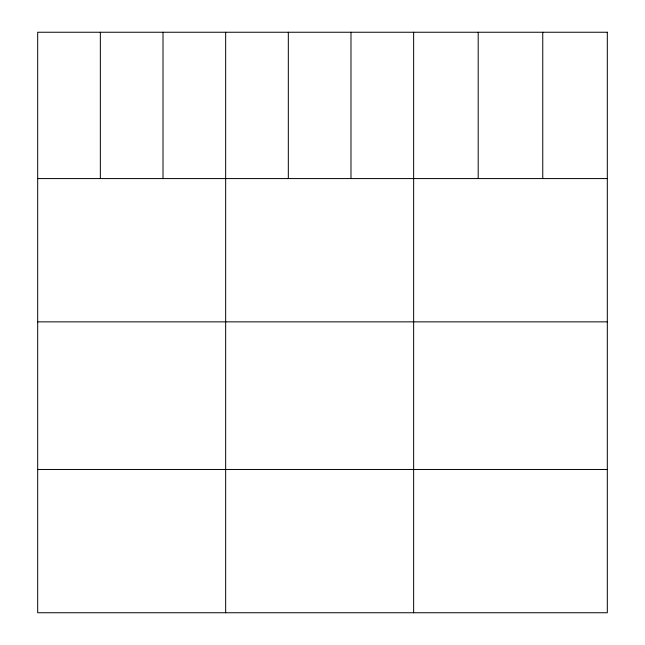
<?xml version="1.0" encoding="UTF-8"?>
<svg xmlns="http://www.w3.org/2000/svg" width="645" height="645" viewBox="0 0 645 645"><rect width="100%" height="100%" fill="white"/><g stroke="black" fill="none" stroke-linecap="round" stroke-linejoin="round"><path stroke-width="0.97" d="M37.684 178.576L607.316 178.576M37.684 321.855L607.316 321.855M37.684 469.471L607.316 469.471M542.759 32.25L542.759 178.576M478.195 32.25L478.195 178.576M413.638 32.25L413.638 612.75M350.985 32.25L350.985 178.576M288.323 32.25L288.323 178.576M225.661 32.25L225.661 612.75M163.008 32.25L163.008 178.576M100.346 32.25L100.346 178.576M607.316 32.25L37.684 32.25L37.684 612.75L607.316 612.75L607.316 32.25"/></g></svg>
